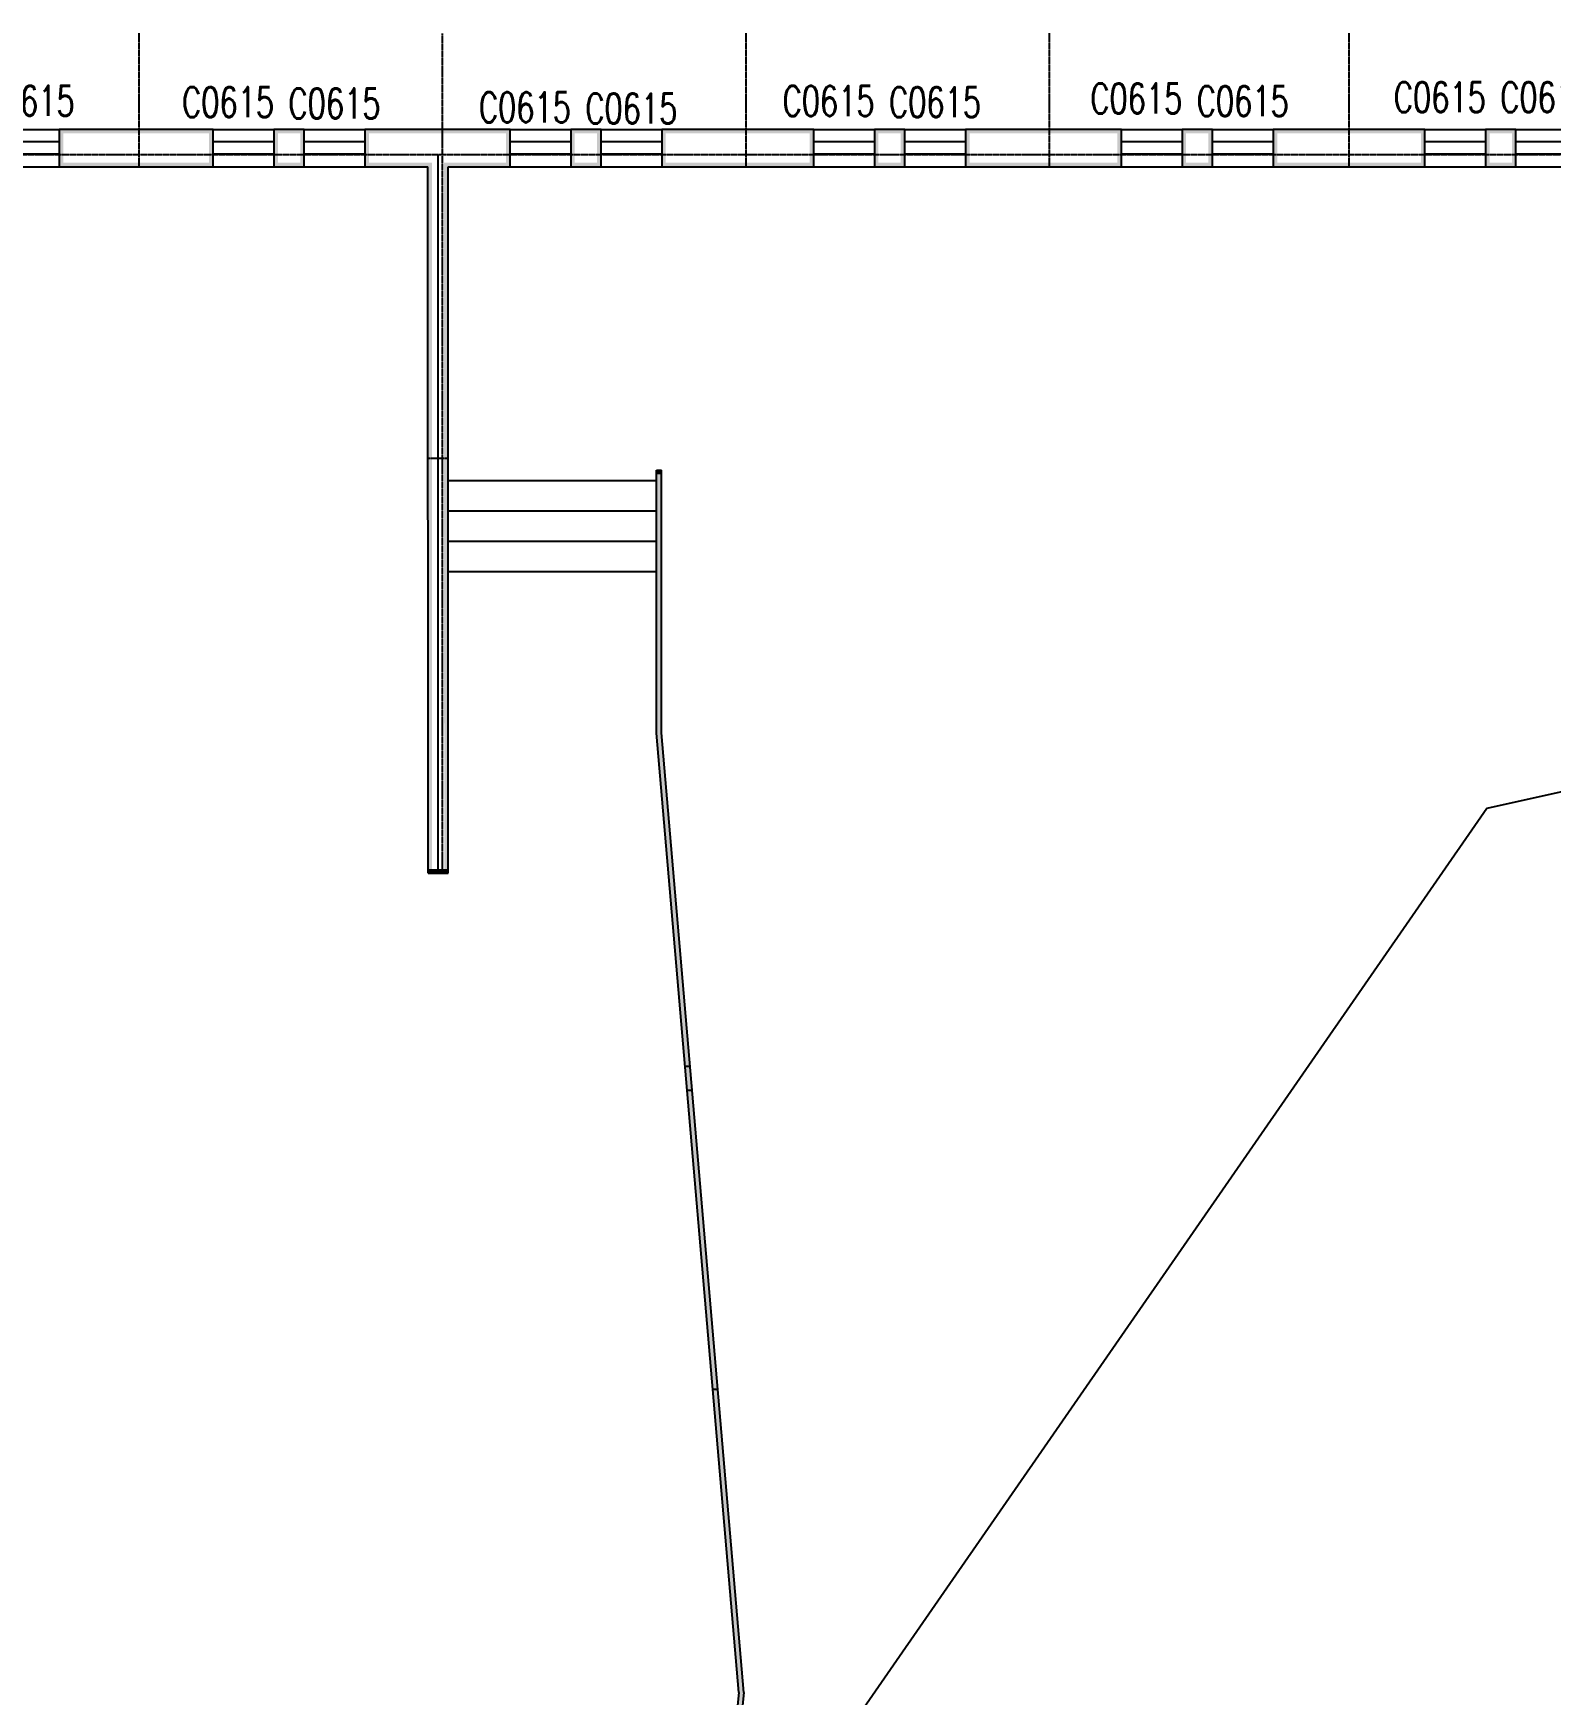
# Model space of a CAD drawing. Header units: millimetres. Extents: x -150677 to 588340, y -254013 to 149700.
# Drawn here: x 159207 to 174207, y 40732 to 57153 of the extents above; entities that cross this region are included whole.
import ezdxf

# ---------------------------------------------------------------- set-up
doc = ezdxf.new("R2010")
doc.units = ezdxf.units.MM
doc.header["$LTSCALE"] = 10
doc.header["$MEASUREMENT"] = 0
doc.linetypes.add('DOTE', pattern=[2.42, 2, -0.2, 0.02, -0.2])
for name, color, linetype in [('DOTE', 1, 'Continuous'), ('PUB_WALL', 9, 'Continuous'), ('WALL', 9, 'Continuous'), ('WINDOW', 4, 'Continuous'), ('WINDOW_TEXT', 7, 'Continuous')]:
    doc.layers.add(name, color=color, linetype=linetype)
doc.styles.add('_TCH_WINDOW', font='SIMPLEX', dxfattribs={"bigfont": 'GBCBIG'})

# ---------------------------------------------------------------- blocks, each defined once
blk = doc.blocks.new('$WINLIB2D$00000001')
at = {"color": 0}
for points in [[(-0.5, 0.5), (-0.5, -0.5)], [(-0.5, 0.5), (0.5, 0.5)], [(0.5, -0.5), (0.5, 0.5)], [(0.5, 0.167), (-0.5, 0.167)], [(0.5, -0.167), (-0.5, -0.167)], [(-0.5, -0.5), (0.5, -0.5)]]:
    blk.add_lwpolyline(points, dxfattribs=at)

msp = doc.modelspace()

# ---------------------------------------------------------------- hatches: boundary and pattern name
at = {"layer": 'PUB_WALL'}
for points in [[(160985.6, 56203), (159463.1, 56203), (159503.1, 56163), (160945.6, 56163)], [(159463.1, 56203), (159463.1, 55833), (159503.1, 55873), (159503.1, 56163)], [(160985.6, 55833), (160985.6, 56203), (160945.6, 56163), (160945.6, 55873)], [(161885.6, 56203), (161585.6, 56203), (161625.6, 56163), (161845.6, 56163)], [(161585.6, 56203), (161585.6, 55833), (161625.6, 55873), (161625.6, 56163)], [(161885.6, 55833), (161885.6, 56203), (161845.6, 56163), (161845.6, 55873)], [(163207.6, 56203), (162485.6, 56203), (162525.6, 56163), (163207.6, 56163)], [(162485.6, 56203), (162485.6, 55833), (162525.6, 55873), (162525.6, 56163)], [(163919.7, 56203), (163207.6, 56203), (163207.6, 56163), (163879.7, 56163)], [(163919.7, 55833), (163919.7, 56203), (163879.7, 56163), (163879.7, 55873)], [(164819.7, 56203), (164519.7, 56203), (164559.7, 56163), (164779.7, 56163)], [(164519.7, 56203), (164519.7, 55833), (164559.7, 55873), (164559.7, 56163)], [(164819.7, 55833), (164819.7, 56203), (164779.7, 56163), (164779.7, 55873)], [(166921.6, 56203), (165419.7, 56203), (165459.7, 56163), (166881.6, 56163)], [(165419.7, 56203), (165419.7, 55833), (165459.7, 55873), (165459.7, 56163)], [(166921.6, 55833), (166921.6, 56203), (166881.6, 56163), (166881.6, 55873)], [(167821.6, 56203), (167521.6, 56203), (167561.6, 56163), (167781.6, 56163)], [(167521.6, 56203), (167521.6, 55833), (167561.6, 55873), (167561.6, 56163)], [(167821.6, 55833), (167821.6, 56203), (167781.6, 56163), (167781.6, 55873)], [(169963.1, 56203), (168421.6, 56203), (168461.6, 56163), (169923.1, 56163)], [(168421.6, 56203), (168421.6, 55833), (168461.6, 55873), (168461.6, 56163)], [(169963.1, 55833), (169963.1, 56203), (169923.1, 56163), (169923.1, 55873)], [(170863.1, 56203), (170563.1, 56203), (170603.1, 56163), (170823.1, 56163)], [(170563.1, 56203), (170563.1, 55833), (170603.1, 55873), (170603.1, 56163)], [(170863.1, 55833), (170863.1, 56203), (170823.1, 56163), (170823.1, 55873)], [(172963.1, 56203), (171463.1, 56203), (171503.1, 56163), (172923.1, 56163)], [(171463.1, 56203), (171463.1, 55833), (171503.1, 55873), (171503.1, 56163)], [(172963.1, 55833), (172963.1, 56203), (172923.1, 56163), (172923.1, 55873)], [(173863.1, 56203), (173563.1, 56203), (173603.1, 56163), (173823.1, 56163)], [(173563.1, 56203), (173563.1, 55833), (173603.1, 55873), (173603.1, 56163)], [(173863.1, 55833), (173863.1, 56203), (173823.1, 56163), (173823.1, 55873)], [(159463.1, 55833), (160985.6, 55833), (160945.6, 55873), (159503.1, 55873)], [(161585.6, 55833), (161885.6, 55833), (161845.6, 55873), (161625.6, 55873)], [(162485.6, 55833), (163107.6, 55833), (163147.6, 55873), (162525.6, 55873)], [(163109.3, 48852.9), (163107.6, 55833), (163147.6, 55873), (163149.3, 48853)], [(163309.3, 48853), (163307.6, 55833), (163267.6, 55873), (163269.3, 48853)], [(163307.6, 55833), (163919.7, 55833), (163879.7, 55873), (163267.6, 55873)], [(164519.7, 55833), (164819.7, 55833), (164779.7, 55873), (164559.7, 55873)], [(165419.7, 55833), (166921.6, 55833), (166881.6, 55873), (165459.7, 55873)], [(167521.6, 55833), (167821.6, 55833), (167781.6, 55873), (167561.6, 55873)], [(168421.6, 55833), (169963.1, 55833), (169923.1, 55873), (168461.6, 55873)], [(170563.1, 55833), (170863.1, 55833), (170823.1, 55873), (170603.1, 55873)], [(171463.1, 55833), (172963.1, 55833), (172923.1, 55873), (171503.1, 55873)], [(173563.1, 55833), (173863.1, 55833), (173823.1, 55873), (173603.1, 55873)], [(165368.4, 50233), (165368.4, 52833), (165408.4, 52833), (165408.4, 50233)], [(165368.4, 52833), (165418.4, 52833), (165418.4, 52793), (165368.4, 52793)], [(165418.4, 50233), (165418.4, 52833), (165378.4, 52833), (165378.4, 50233)], [(166179.9, 40753.2), (165368.5, 50234.9), (165408.3, 50238.3), (166220.1, 40752.9)], [(166230.1, 40752.8), (165418.3, 50239.1), (165378.5, 50235.7), (166190, 40753.1)], [(163109.3, 48852.9), (163309.3, 48853), (163309.3, 48893), (163109.3, 48892.9)], [(166179.9, 40753.2), (165353.1, 32574.2), (165393.1, 32572.2), (166220.1, 40752.9)], [(166230.1, 40752.8), (165403.1, 32571.7), (165363.1, 32573.7), (166190, 40753.1)]]:
    msp.add_hatch(color=256, dxfattribs=at).paths.add_polyline_path(points)

# ---------------------------------------------------------------- linework, layer by layer
msp.add_lwpolyline([(202093.1, 55833), (173574.8, 49490.5), (157353.1, 26073)])
at = {"color": 1}
msp.add_lwpolyline([(163207.6, 55953), (163207.6, 48862.4)], dxfattribs=at)
at = {"color": 2}
for points in [[(163308.4, 52733), (165068.4, 52733), (165368.4, 52733)], [(163308.5, 52433), (165068.4, 52433), (165368.4, 52433)], [(163308.5, 52133), (165068.4, 52133), (165368.4, 52133)], [(163308.6, 51833), (165068.4, 51833), (165368.4, 51833)]]:
    msp.add_lwpolyline(points, dxfattribs=at)
at = {"layer": 'DOTE', "linetype": 'DOTE'}
for p, q in [((160253.1, 55833), (160253.1, 57153)), ((163253.1, 48853), (163253.1, 57153)), ((166253.1, 55833), (166253.1, 57153)), ((169253.1, 55833), (169253.1, 57153)), ((172213.1, 55833), (172213.1, 57153)), ((144415, 55953), (210453.1, 55953)), ((163108.3, 52953), (163308.3, 52953)), ((163109.3, 48853), (163210.7, 48853)), ((165650, 46945.8), (165700.1, 46945.8)), ((165670.4, 46707.3), (165720.6, 46707.3)), ((165923.2, 43753), (165973.4, 43753))]:
    msp.add_line(p, q, dxfattribs=at)
at = {"layer": 'WALL'}
for p, q in [((160985.6, 56203), (159463.1, 56203)), ((159463.1, 56203), (159463.1, 55833)), ((160985.6, 55833), (160985.6, 56203)), ((161885.6, 56203), (161585.6, 56203)), ((161585.6, 56203), (161585.6, 55833)), ((161885.6, 55833), (161885.6, 56203)), ((163207.6, 56203), (162485.6, 56203)), ((162485.6, 56203), (162485.6, 55833)), ((163919.7, 56203), (163207.6, 56203)), ((163919.7, 55833), (163919.7, 56203)), ((164819.7, 56203), (164519.7, 56203)), ((164519.7, 56203), (164519.7, 55833)), ((164819.7, 55833), (164819.7, 56203)), ((166921.6, 56203), (165419.7, 56203)), ((165419.7, 56203), (165419.7, 55833)), ((166921.6, 55833), (166921.6, 56203)), ((167821.6, 56203), (167521.6, 56203)), ((167521.6, 56203), (167521.6, 55833)), ((167821.6, 55833), (167821.6, 56203)), ((169963.1, 56203), (168421.6, 56203)), ((168421.6, 56203), (168421.6, 55833)), ((169963.1, 55833), (169963.1, 56203)), ((170863.1, 56203), (170563.1, 56203)), ((170563.1, 56203), (170563.1, 55833)), ((170863.1, 55833), (170863.1, 56203)), ((172963.1, 56203), (171463.1, 56203)), ((171463.1, 56203), (171463.1, 55833)), ((172963.1, 55833), (172963.1, 56203)), ((173863.1, 56203), (173563.1, 56203)), ((173563.1, 56203), (173563.1, 55833)), ((173863.1, 55833), (173863.1, 56203)), ((159463.1, 55833), (160985.6, 55833)), ((161585.6, 55833), (161885.6, 55833)), ((162485.6, 55833), (163107.6, 55833)), ((163109.3, 48852.9), (163107.6, 55833)), ((163309.3, 48853), (163307.6, 55833)), ((163307.6, 55833), (163919.7, 55833)), ((164519.7, 55833), (164819.7, 55833)), ((165419.7, 55833), (166921.6, 55833)), ((167521.6, 55833), (167821.6, 55833)), ((168421.6, 55833), (169963.1, 55833)), ((170563.1, 55833), (170863.1, 55833)), ((171463.1, 55833), (172963.1, 55833)), ((173563.1, 55833), (173863.1, 55833)), ((165368.4, 50233), (165368.4, 52833)), ((165368.4, 52833), (165418.4, 52833)), ((165418.4, 50233), (165418.4, 52833)), ((166179.9, 40753.2), (165368.5, 50234.9)), ((166230.1, 40752.8), (165418.3, 50239.1)), ((163109.3, 48852.9), (163309.3, 48853)), ((166179.9, 40753.2), (165353.1, 32574.2)), ((166230.1, 40752.8), (165403.1, 32571.7))]:
    msp.add_line(p, q, dxfattribs=at)

# ---------------------------------------------------------------- block references
at = {"layer": 'WINDOW'}
ref = msp.add_blockref('$WINLIB2D$00000001', (170263.1, 56018), dxfattribs=dict(at, xscale=600, yscale=-370, zscale=600))
ref.add_attrib('A', 'C0615', (169656.3, 56359), dxfattribs={"layer": 'WINDOW_TEXT', "height": 297.5, "style": '_TCH_WINDOW', "width": 0.705882})
ref = msp.add_blockref('$WINLIB2D$00000001', (173263.1, 56018), dxfattribs=dict(at, xscale=600, yscale=-370, zscale=600))
ref.add_attrib('A', 'C0615', (172656.3, 56371.4), dxfattribs={"layer": 'WINDOW_TEXT', "height": 297.5, "style": '_TCH_WINDOW', "width": 0.705882})
ref = msp.add_blockref('$WINLIB2D$00000001', (174163.1, 56018), dxfattribs=dict(at, xscale=600, yscale=-370, zscale=600))
ref.add_attrib('A', 'C0615', (173708.1, 56371.4), dxfattribs={"layer": 'WINDOW_TEXT', "height": 297.5, "style": '_TCH_WINDOW', "width": 0.705882})
ref = msp.add_blockref('$WINLIB2D$00000001', (159163.1, 56018), dxfattribs=dict(at, xscale=600, yscale=-370, zscale=600))
ref.add_attrib('A', 'C0615', (158708.1, 56335.7), dxfattribs={"layer": 'WINDOW_TEXT', "height": 297.5, "style": '_TCH_WINDOW', "width": 0.705882})
ref = msp.add_blockref('$WINLIB2D$00000001', (161285.6, 56018), dxfattribs=dict(at, xscale=600, yscale=-370, zscale=600))
ref.add_attrib('A', 'C0615', (160678.8, 56322.7), dxfattribs={"layer": 'WINDOW_TEXT', "height": 297.5, "style": '_TCH_WINDOW', "width": 0.705882})
ref = msp.add_blockref('$WINLIB2D$00000001', (162185.6, 56018), dxfattribs=dict(at, xscale=600, yscale=-370, zscale=600))
ref.add_attrib('A', 'C0615', (161730.6, 56310.1), dxfattribs={"layer": 'WINDOW_TEXT', "height": 297.5, "style": '_TCH_WINDOW', "width": 0.705882})
ref = msp.add_blockref('$WINLIB2D$00000001', (164219.7, 56018), dxfattribs=dict(at, xscale=600, yscale=-370, zscale=600))
ref.add_attrib('A', 'C0615', (163612.9, 56272), dxfattribs={"layer": 'WINDOW_TEXT', "height": 297.5, "style": '_TCH_WINDOW', "width": 0.705882})
ref = msp.add_blockref('$WINLIB2D$00000001', (165119.7, 56018), dxfattribs=dict(at, xscale=600, yscale=-370, zscale=600))
ref.add_attrib('A', 'C0615', (164664.7, 56259.4), dxfattribs={"layer": 'WINDOW_TEXT', "height": 297.5, "style": '_TCH_WINDOW', "width": 0.705882})
ref = msp.add_blockref('$WINLIB2D$00000001', (167221.6, 56018), dxfattribs=dict(at, xscale=600, yscale=-370, zscale=600))
ref.add_attrib('A', 'C0615', (166614.8, 56334.7), dxfattribs={"layer": 'WINDOW_TEXT', "height": 297.5, "style": '_TCH_WINDOW', "width": 0.705882})
ref = msp.add_blockref('$WINLIB2D$00000001', (168121.6, 56018), dxfattribs=dict(at, xscale=600, yscale=-370, zscale=600))
ref.add_attrib('A', 'C0615', (167666.6, 56322.1), dxfattribs={"layer": 'WINDOW_TEXT', "height": 297.5, "style": '_TCH_WINDOW', "width": 0.705882})
ref = msp.add_blockref('$WINLIB2D$00000001', (171163.1, 56018), dxfattribs=dict(at, xscale=600, yscale=-370, zscale=600))
ref.add_attrib('A', 'C0615', (170708.1, 56333.8), dxfattribs={"layer": 'WINDOW_TEXT', "height": 297.5, "style": '_TCH_WINDOW', "width": 0.705882})

doc.saveas('drawing.dxf')
